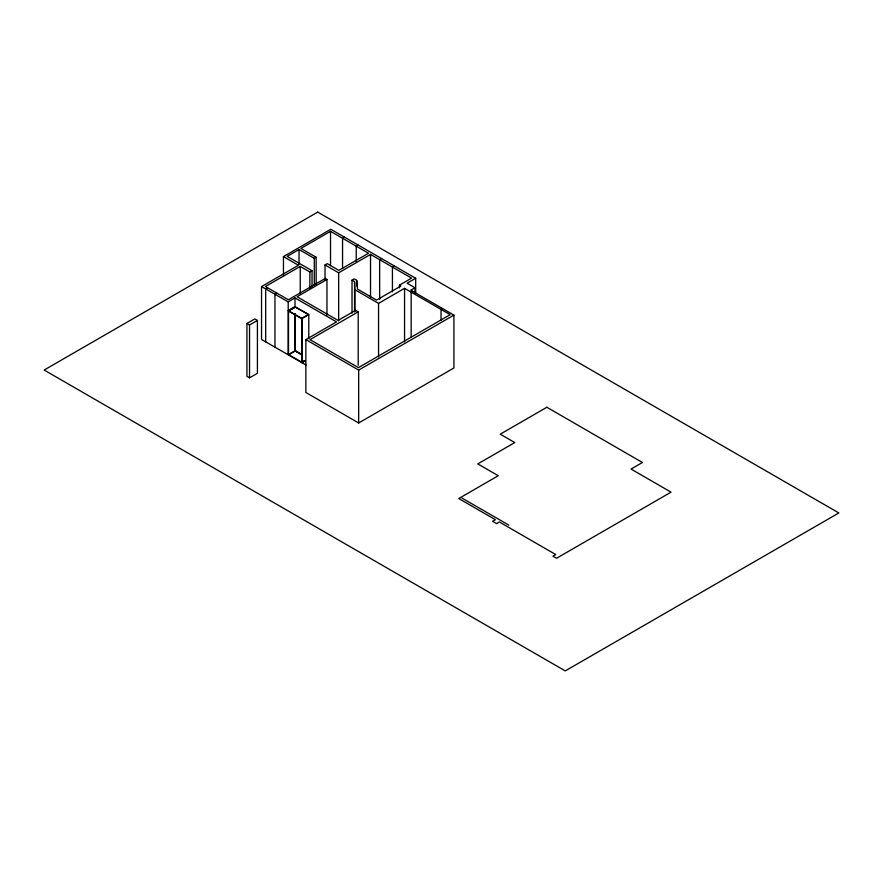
<?xml version="1.0" encoding="UTF-8"?>
<svg xmlns="http://www.w3.org/2000/svg" width="883" height="883" viewBox="0 0 883 883"><rect width="100%" height="100%" fill="white"/><g stroke="black" fill="none" stroke-linecap="round" stroke-linejoin="round"><path stroke-width="1.32" d="M283.454 275.584L283.454 256.611L330.816 229.26L415.683 278.255L415.683 293.167M316.147 284.701L316.147 257.24L314.282 258.322L299.028 249.525L287.185 256.368L312.041 270.717L312.041 287.185M325.021 280.043L325.021 264.944L327.262 263.653L338.873 270.364L368.498 253.255L330.529 231.335L300.904 248.443L316.147 257.24M344.502 237.163L342.56 238.278L342.56 268.476M306.004 364.999L261.534 339.458L261.534 286.578L298.454 265.264L283.454 256.611M312.041 270.717L309.856 271.975L300.242 266.434L265.43 286.522L288.366 299.756L325.352 278.399L326.953 279.481L326.953 315.176M267.659 287.814L265.684 288.951L265.684 341.831M358.178 245.055L356.235 246.169L356.235 261.269M276.898 293.145L274.955 294.26L274.955 347.14M246.931 323.465L254.823 318.918L257.417 320.419L257.417 373.288L249.536 377.847L246.931 376.346L246.931 323.465L249.536 324.966L257.417 320.419M261.534 286.578L288.2 301.854L294.988 297.935L336.511 321.909L305.86 339.613L305.86 392.482L358.664 422.979L453.917 367.979L453.917 315.11L410.761 290.187L414.977 287.748L414.977 293.178M326.953 279.481L297.041 296.754L338.079 320.441L355.606 310.319L358.2 311.82L358.2 365.363M325.021 264.944L338.653 272.814L370.518 254.414L411.588 278.134L399.458 285.132L399.458 287.88M305.11 360.573L301.721 362.527L301.721 318.355L308.487 314.447L295.264 307.163L288.498 311.07L301.721 318.708M381.588 258.576L379.646 259.69L379.646 299.503M352.019 313.079L352.019 280.132L354.182 278.885L356.71 280.353L357.472 289.083L376.555 300.099L400.97 286.004L399.458 285.132M308.785 314.624L294.966 306.644L288.2 310.551L302.019 318.531L308.785 314.624L308.785 338.719M394.359 265.949L392.427 267.063L392.427 291.776M415.683 278.255L407.107 283.211L414.977 287.748M358.2 311.82L309.999 339.646L358.454 367.626L450.164 314.679L404.557 288.344L378.553 303.366L354.878 289.701L354.558 281.6L352.019 280.132M412.67 291.291L411.158 292.163L411.158 337.461M303.973 360.882L301.721 362.185L288.498 354.558L295.264 350.65L301.876 354.469M305.408 360.75L302.019 362.703L302.019 318.531M442.538 308.531L441.025 309.403L441.025 320.386M305.86 339.613L358.664 370.098L453.917 315.11M294.988 314.205L294.966 350.816L300.915 354.238M294.966 350.816L301.876 354.811M462.052 498.122L508.796 525.098M404.557 288.344L404.557 341.887M378.553 303.366L378.553 356.898M370.518 254.414L370.518 296.975M358.664 370.098L358.664 422.979M356.71 280.353L356.71 285.838M354.878 289.701L354.878 311.666M354.558 281.6L354.558 311.798M338.653 272.814L338.653 320.86M330.529 231.335L330.529 265.651M314.282 258.322L314.282 285.783M309.856 271.975L309.856 288.454M300.242 266.434L300.242 293.884M299.028 249.525L299.028 264.624M295.264 307.163L288.498 310.728L288.498 354.9L295.264 350.993L295.264 313.509M294.988 297.935L294.988 307.427M288.2 301.854L288.2 354.723M249.536 324.966L249.536 377.847M317.737 212.097L44.15 370.043L565.263 670.903L838.85 512.957L317.737 212.097M546.864 407.262L500.242 434.182L514.767 442.571L477.802 463.906L498.266 475.727L458.763 498.542L495.407 519.701L492.593 521.323L496.522 523.597L499.337 521.974L555.749 554.546L552.935 556.169L556.555 558.255L671.047 492.151L631.047 469.061L642.427 462.493L546.864 407.262"/></g></svg>
